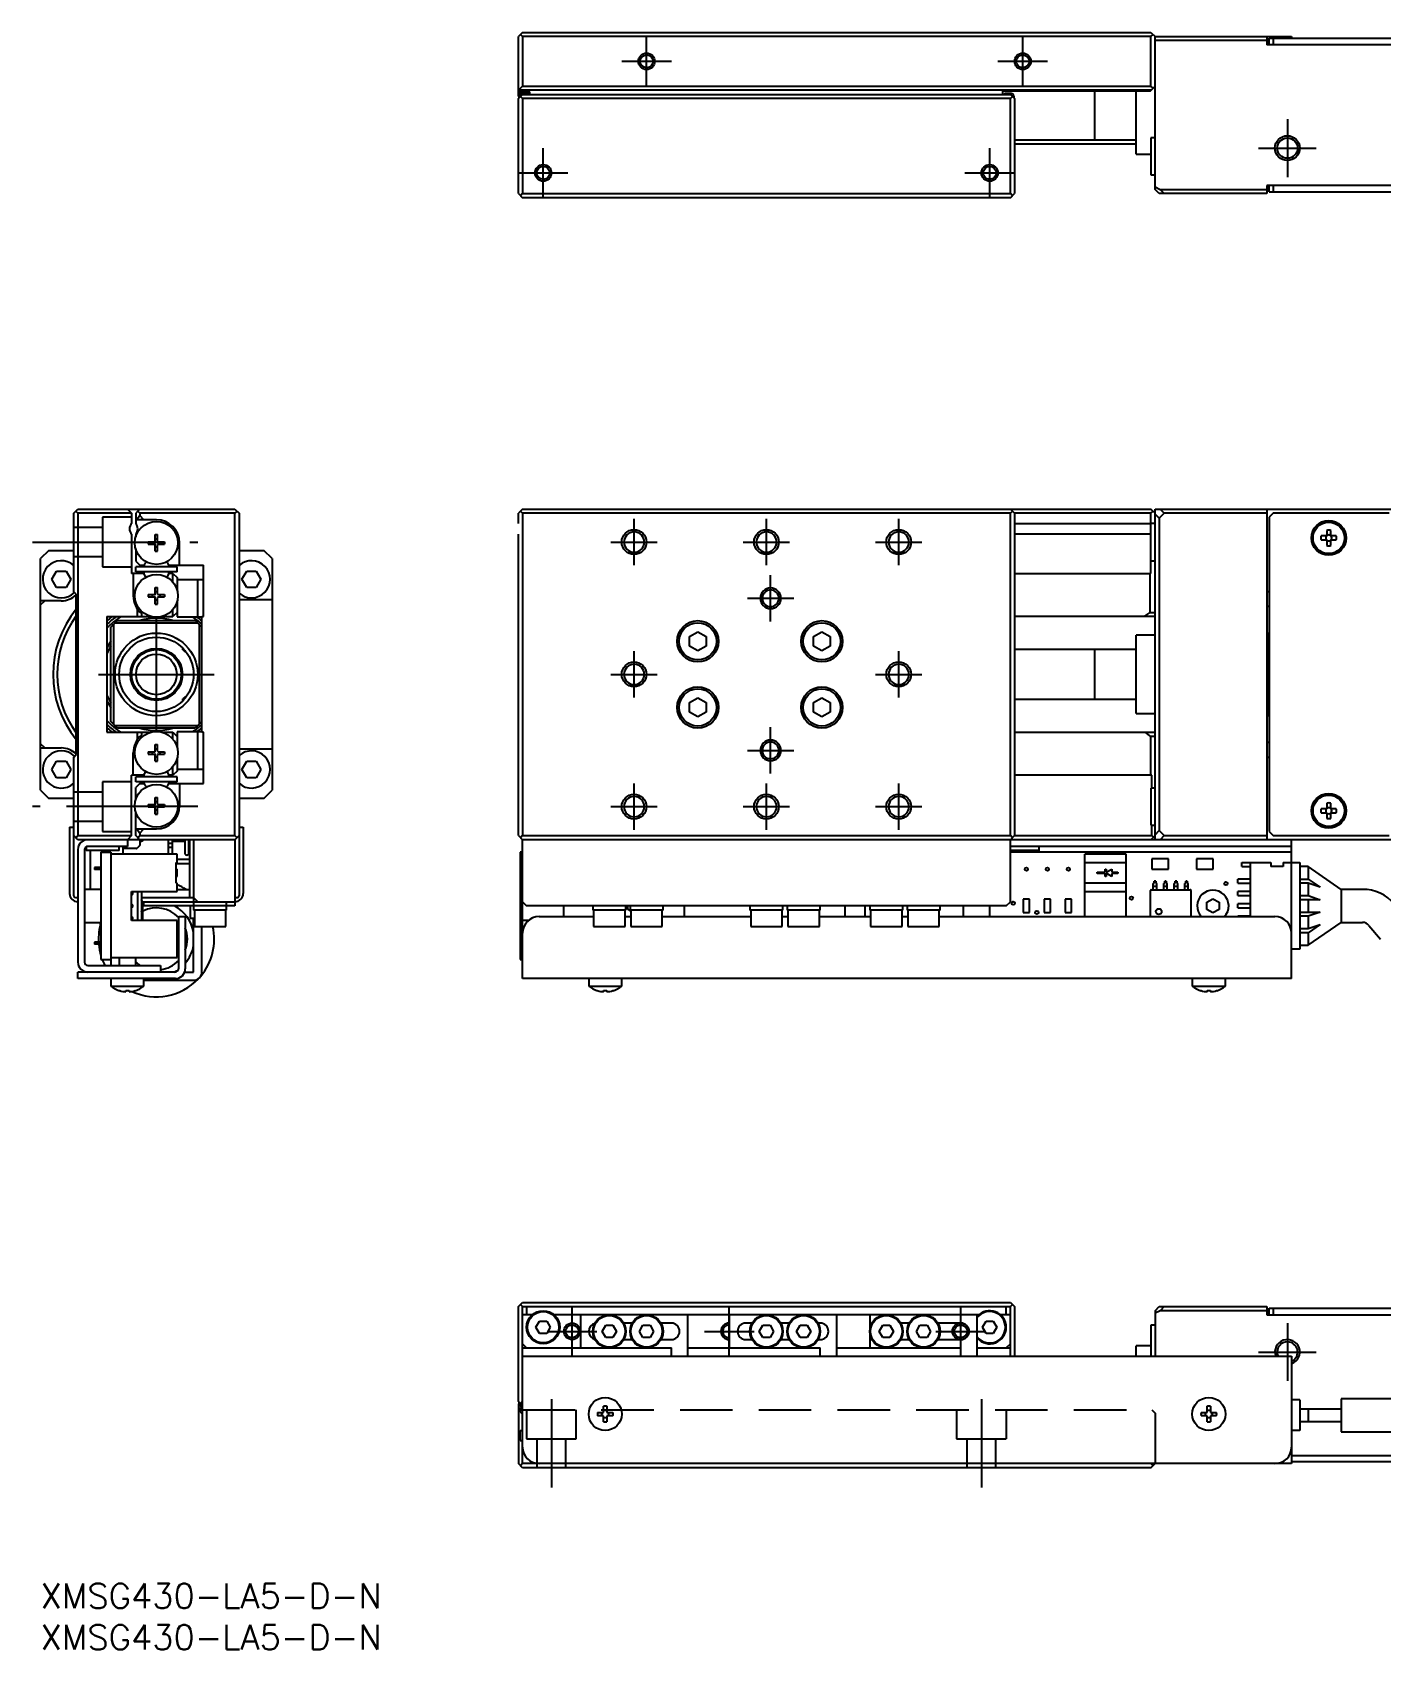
# Model space of a CAD drawing. Extents: x -1 to 617, y -8 to 192.
# Drawn here: x -1 to 162.1, y -8 to 187.6 of the extents above; entities that cross this region are included whole.
import ezdxf

# ---------------------------------------------------------------- set-up
doc = ezdxf.new("R2010")
doc.units = 0
doc.header["$LTSCALE"] = 0.5
doc.linetypes.add('CENTER', pattern=[50.8, 31.75, -6.35, 6.35, -6.35])
doc.linetypes.add('DASHED', pattern=[19.05, 12.7, -6.35])
for name, color, linetype in [('MSM_CENTER', 1, 'CENTER'), ('MSM_CONTINUOUS', 7, 'CONTINUOUS'), ('MSM_DASHED', 4, 'DASHED'), ('MSM_NARROW', 5, 'CONTINUOUS'), ('MSM_PART_NUMBER', 7, 'CONTINUOUS')]:
    doc.layers.add(name, color=color, linetype=linetype)
doc.styles.get("Standard").update_dxf_attribs({"font": 'txt.shx', "height": 1, "bigfont": 'bigfont.shx'})

# ---------------------------------------------------------------- blocks, each defined once
blk = doc.blocks.new('*U2')
at = {"layer": 'MSM_PART_NUMBER'}
blk.add_text('XMSG430-LA5-D-N', height=3, dxfattribs=at).set_placement((0, -3))
blk = doc.blocks.new('*U3')
at = {"layer": 'MSM_PART_NUMBER'}
blk.add_text('XMSG430-LA5-D-N', height=3, dxfattribs=at).set_placement((0, -8))

msp = doc.modelspace()

# ---------------------------------------------------------------- linework, layer by layer
at = {"layer": 'MSM_CENTER'}
for p, q in [((73.28, 181.11), (73.28, 187.11)), ((118.78, 181.11), (118.78, 187.11)), ((70.28, 184.11), (76.28, 184.11)), ((115.78, 184.11), (121.78, 184.11)), ((150.78, 177.11), (150.78, 170.11)), ((60.78, 167.61), (60.78, 173.61)), ((114.78, 167.61), (114.78, 173.61)), ((147.28, 173.61), (154.28, 173.61)), ((57.78, 170.61), (63.78, 170.61)), ((111.78, 170.61), (117.78, 170.61)), ((71.78, 123.16), (71.78, 128.76)), ((87.78, 123.16), (87.78, 128.76)), ((103.78, 123.16), (103.78, 128.76)), ((-1, 125.96), (19, 125.96)), ((68.98, 125.96), (74.58, 125.96)), ((84.98, 125.96), (90.58, 125.96)), ((100.98, 125.96), (106.58, 125.96)), ((88.28, 116.36), (88.28, 121.96)), ((85.48, 119.16), (91.08, 119.16)), ((14, 102.96), (14, 116.96)), ((71.78, 107.16), (71.78, 112.76)), ((103.78, 107.16), (103.78, 112.76)), ((7, 109.96), (21, 109.96)), ((68.98, 109.96), (74.58, 109.96)), ((100.98, 109.96), (106.58, 109.96)), ((88.28, 97.96), (88.28, 103.56)), ((85.48, 100.76), (91.08, 100.76)), ((71.78, 91.16), (71.78, 96.76)), ((87.78, 91.16), (87.78, 96.76)), ((103.78, 91.16), (103.78, 96.76)), ((19, 93.96), (-1, 93.96)), ((68.98, 93.96), (74.58, 93.96)), ((84.98, 93.96), (90.58, 93.96)), ((100.98, 93.96), (106.58, 93.96)), ((64.28, 27.5), (64.28, 33.5)), ((83.28, 27.5), (83.28, 33.5)), ((111.28, 27.5), (111.28, 33.5)), ((150.78, 31.5), (150.78, 24.5)), ((61.28, 30.5), (67.28, 30.5)), ((80.28, 30.5), (86.28, 30.5)), ((108.28, 30.5), (114.28, 30.5)), ((147.28, 28), (154.28, 28)), ((61.78, 22.31), (61.78, 11.63)), ((113.78, 22.31), (113.78, 11.63))]:
    msp.add_line(p, q, dxfattribs=at)
at = {"layer": 'MSM_CONTINUOUS'}
for p, q in [((58.28, 187.61), (57.78, 187.11)), ((57.78, 179.91), (57.78, 187.11)), ((58.03, 187.36), (58.28, 187.11)), ((58.28, 187.61), (134.28, 187.61)), ((58.28, 187.11), (58.28, 181.11)), ((134.28, 187.11), (58.28, 187.11)), ((134.28, 187.61), (134.78, 187.11)), ((134.28, 187.11), (134.53, 187.36)), ((134.28, 181.11), (134.28, 187.11)), ((134.78, 168.61), (134.78, 187.11)), ((134.78, 187.11), (151.28, 187.11)), ((148.28, 186.61), (134.78, 186.61)), ((148.28, 187.11), (148.28, 186.11)), ((163.78, 186.11), (148.28, 186.11)), ((148.58, 186.11), (148.58, 186.91)), ((148.58, 186.91), (163.58, 186.91)), ((149.08, 186.91), (149.08, 186.11)), ((151.28, 187.11), (151.28, 186.91)), ((58.28, 181.11), (57.78, 180.61)), ((134.28, 180.61), (57.78, 180.61)), ((57.78, 180.41), (59.18, 180.41)), ((57.78, 179.61), (58.28, 180.11)), ((58.88, 180.21), (58.18, 180.21)), ((58.28, 181.11), (134.28, 181.11)), ((58.28, 180.11), (117.28, 180.11)), ((59.18, 180.11), (59.18, 180.41)), ((116.38, 180.11), (116.38, 180.51)), ((134.18, 180.51), (116.38, 180.51)), ((117.38, 180.21), (116.68, 180.21)), ((117.28, 180.11), (117.78, 179.61)), ((127.48, 174.61), (127.48, 180.51)), ((132.48, 172.86), (132.48, 180.51)), ((134.18, 180.51), (134.78, 181.11)), ((134.53, 180.86), (134.28, 181.11)), ((57.88, 179.81), (57.78, 179.91)), ((57.78, 168.11), (57.78, 179.61)), ((57.88, 179.71), (57.88, 179.91)), ((58.03, 179.86), (58.28, 179.61)), ((58.28, 179.61), (58.28, 168.11)), ((117.28, 179.61), (58.28, 179.61)), ((117.28, 179.61), (117.53, 179.86)), ((117.28, 168.11), (117.28, 179.61)), ((117.68, 179.91), (117.68, 179.71)), ((117.78, 179.61), (117.78, 168.11)), ((117.78, 174.61), (132.48, 174.61)), ((117.78, 174.11), (132.48, 174.11)), ((134.28, 174.86), (134.28, 170.36)), ((134.78, 174.86), (134.28, 174.86)), ((132.48, 172.86), (134.28, 172.86)), ((134.28, 170.36), (134.78, 170.36)), ((134.78, 168.92), (135.39, 168.61)), ((135.28, 168.11), (134.78, 168.61)), ((135.39, 168.61), (148.28, 168.61)), ((135.39, 168.61), (135.89, 168.11)), ((163.78, 169.11), (148.28, 169.11)), ((148.28, 169.11), (148.28, 168.11)), ((148.58, 168.31), (148.58, 169.11)), ((148.58, 168.31), (163.98, 168.31)), ((149.08, 169.11), (149.08, 168.31)), ((57.78, 168.11), (58.28, 167.61)), ((58.28, 168.11), (58.03, 167.86)), ((58.28, 168.11), (117.28, 168.11)), ((117.28, 167.61), (58.28, 167.61)), ((117.53, 167.86), (117.28, 168.11)), ((117.28, 167.61), (117.78, 168.11)), ((148.28, 168.11), (135.28, 168.11)), ((4, 129.46), (4.5, 129.96)), ((4, 119.96), (4, 129.46)), ((4.5, 129.46), (4.25, 129.71)), ((4.5, 129.96), (23.5, 129.96)), ((4.5, 129.46), (4.5, 90.46)), ((11, 129.46), (4.5, 129.46)), ((10.5, 129.96), (11, 129.46)), ((11, 129.46), (11, 128.22)), ((12, 129.96), (11.5, 129.46)), ((11.5, 129.46), (11.5, 128.22)), ((12, 129.16), (11.65, 128.66)), ((12, 129.46), (11.75, 129.71)), ((12, 129.46), (12, 129.16)), ((23.5, 129.46), (12, 129.46)), ((12.5, 128.66), (12, 129.16)), ((23.5, 129.96), (24, 129.46)), ((23.75, 129.71), (23.5, 129.46)), ((23.5, 90.46), (23.5, 129.46)), ((24, 129.46), (24, 83.16)), ((58.28, 129.96), (57.78, 129.46)), ((57.78, 128.22), (57.78, 129.46)), ((58.03, 129.71), (58.28, 129.46)), ((58.28, 129.96), (134.28, 129.96)), ((117.28, 129.46), (58.28, 129.46)), ((58.28, 129.46), (58.28, 90.46)), ((117.78, 129.46), (117.28, 129.96)), ((117.28, 129.46), (117.53, 129.71)), ((117.28, 90.46), (117.28, 129.46)), ((134.28, 129.46), (117.78, 129.46)), ((117.78, 129.46), (117.78, 90.46)), ((134.78, 129.46), (134.28, 129.96)), ((134.28, 129.46), (134.53, 129.71)), ((134.28, 128.22), (134.28, 129.46)), ((134.78, 89.96), (134.78, 129.96)), ((134.78, 129.96), (169.78, 129.96)), ((135.28, 128.85), (134.78, 129.35)), ((135.89, 129.46), (135.28, 128.85)), ((135.39, 129.96), (135.89, 129.46)), ((148.28, 129.46), (135.89, 129.46)), ((148.28, 129.96), (148.28, 89.96)), ((149.08, 129.46), (148.58, 128.96)), ((163.08, 129.46), (149.08, 129.46)), ((14, 128.66), (11.5, 128.66)), ((117.78, 128.22), (134.28, 128.22)), ((134.78, 128.21), (134.28, 128.21)), ((134.28, 122.16), (134.28, 128.21)), ((135.28, 128.85), (135.28, 91.07)), ((148.58, 128.96), (148.58, 90.96)), ((155.54, 127.38), (155.54, 126.7)), ((156.02, 126.7), (156.02, 127.38)), ((11, 126.9), (11, 122.16)), ((11.5, 126.9), (11.5, 126.58)), ((13, 126.01), (13.8, 126.01)), ((13, 126.01), (13, 125.72)), ((13, 125.72), (13.8, 125.72)), ((13.53, 125.72), (13.53, 126.01)), ((13.86, 126.86), (14.15, 126.86)), ((13.86, 126.07), (13.86, 126.86)), ((14.15, 126.33), (13.86, 126.33)), ((13.86, 124.86), (13.86, 125.66)), ((13.86, 125.39), (14.15, 125.39)), ((14.15, 126.07), (14.15, 126.86)), ((14.15, 124.86), (14.15, 125.66)), ((14.21, 126.01), (15, 126.01)), ((14.21, 125.72), (15, 125.72)), ((14.47, 125.72), (14.47, 126.01)), ((15, 126.01), (15, 125.72)), ((16.8, 123.16), (16.8, 125.86)), ((57.78, 90.46), (57.78, 126.9)), ((134.28, 126.9), (117.78, 126.9)), ((155.54, 126.7), (154.86, 126.7)), ((154.86, 126.22), (155.54, 126.22)), ((155.54, 126.22), (155.54, 125.54)), ((156.7, 126.7), (156.02, 126.7)), ((156.02, 126.22), (156.7, 126.22)), ((156.02, 125.54), (156.02, 126.22)), ((1, 124.96), (0, 123.96)), ((0, 95.96), (0, 123.96)), ((1, 124.96), (4, 124.96)), ((11.5, 125.15), (11.5, 123.66)), ((11.5, 123.66), (12, 123.16)), ((12.54, 123.25), (12.48, 123.16)), ((13.86, 124.86), (14.15, 124.86)), ((15.52, 123.16), (15.33, 123.49)), ((24, 124.96), (27, 124.96)), ((28, 123.96), (27, 124.96)), ((28, 123.96), (28, 95.96)), ((134.28, 123.71), (134.78, 123.71)), ((1.35, 121.46), (1.92, 122.46)), ((1.92, 120.46), (1.35, 121.46)), ((1.92, 122.46), (3.08, 122.46)), ((3.08, 122.46), (3.65, 121.46)), ((3.65, 121.46), (3.08, 120.46)), ((12.46, 122.16), (11, 122.16)), ((11.2, 122.16), (11.2, 119.46)), ((11.5, 122.36), (11.5, 122.96)), ((16.5, 122.96), (11.5, 122.96)), ((16.5, 122.36), (11.5, 122.36)), ((12, 123.16), (12.48, 123.16)), ((12.46, 122.16), (12.54, 122.02)), ((15.33, 121.79), (15.54, 122.16)), ((15.52, 123.16), (19.7, 123.16)), ((16, 122.16), (15.54, 122.16)), ((16, 121.12), (16, 122.16)), ((16, 122.16), (16.5, 121.66)), ((16.5, 122.36), (16.5, 122.96)), ((16.5, 121.66), (16.5, 120.18)), ((19.7, 121.41), (16.5, 121.41)), ((19, 116.91), (19, 121.41)), ((19.7, 116.96), (19.7, 123.16)), ((24.35, 121.46), (24.92, 122.46)), ((24.92, 120.46), (24.35, 121.46)), ((24.92, 122.46), (26.08, 122.46)), ((26.08, 122.46), (26.65, 121.46)), ((26.65, 121.46), (26.08, 120.46)), ((117.78, 122.16), (134.28, 122.16)), ((134.18, 117.46), (134.18, 122.16)), ((3.08, 120.46), (1.92, 120.46)), ((4.3, 119.66), (4, 119.96)), ((4.3, 100.26), (4.3, 119.66)), ((13, 119.61), (13.8, 119.61)), ((13, 119.61), (13, 119.32)), ((13.53, 119.32), (13.53, 119.61)), ((13.86, 120.46), (14.15, 120.46)), ((13.86, 119.67), (13.86, 120.46)), ((14.15, 119.93), (13.86, 119.93)), ((14.15, 119.67), (14.15, 120.46)), ((14.21, 119.61), (15, 119.61)), ((14.47, 119.32), (14.47, 119.61)), ((15, 119.61), (15, 119.32)), ((26.08, 120.46), (24.92, 120.46)), ((148.58, 119.96), (148.28, 119.96)), ((0, 118.36), (0.5, 118.86)), ((2.5, 118.86), (0, 118.86)), ((11.7, 116.96), (11.7, 117.86)), ((13, 119.32), (13.8, 119.32)), ((13.86, 118.46), (13.86, 119.26)), ((13.86, 118.99), (14.15, 118.99)), ((13.86, 118.46), (14.15, 118.46)), ((14.15, 118.46), (14.15, 119.26)), ((14.21, 119.32), (15, 119.32)), ((16, 116.96), (16, 117.8)), ((16.5, 117.46), (16, 116.96)), ((16.5, 118.75), (16.5, 116.91)), ((28, 118.96), (24, 118.96)), ((133.47, 116.96), (134.18, 117.46)), ((134.18, 117.46), (134.78, 117.46)), ((148.28, 118.21), (148.58, 118.21)), ((8, 116.96), (8, 102.96)), ((8, 116.96), (13.29, 116.96)), ((8.5, 115.66), (9.3, 116.46)), ((8.5, 104.26), (8.5, 115.66)), ((8.8, 115.96), (8.8, 103.96)), ((19, 116.16), (9, 116.16)), ((9.3, 116.46), (18.7, 116.46)), ((12.2, 117.32), (12.2, 116.96)), ((14.71, 116.96), (16, 116.96)), ((16.5, 116.91), (19.5, 116.91)), ((18.7, 116.46), (19.5, 115.66)), ((19.2, 103.96), (19.2, 115.96)), ((19.5, 102.96), (19.5, 116.96)), ((19.5, 116.96), (19.7, 116.96)), ((134.78, 116.96), (117.78, 116.96)), ((78.48, 114.54), (79.48, 115.12)), ((78.48, 113.38), (78.48, 114.54)), ((79.48, 115.12), (80.48, 114.54)), ((80.48, 114.54), (80.48, 113.38)), ((93.48, 114.54), (94.48, 115.12)), ((93.48, 113.38), (93.48, 114.54)), ((94.48, 115.12), (95.48, 114.54)), ((95.48, 114.54), (95.48, 113.38)), ((132.48, 105.21), (132.48, 114.71)), ((134.78, 114.71), (132.48, 114.71)), ((148.48, 114.96), (148.28, 114.76)), ((148.58, 114.96), (148.48, 114.96)), ((148.48, 114.96), (148.48, 104.96)), ((17.2, 112.94), (17.2, 113.13)), ((17.2, 112.94), (17.43, 112.71)), ((17.43, 112.88), (17.43, 112.71)), ((17.43, 112.71), (17.56, 112.71)), ((79.48, 112.81), (78.48, 113.38)), ((80.48, 113.38), (79.48, 112.81)), ((94.48, 112.81), (93.48, 113.38)), ((95.48, 113.38), (94.48, 112.81)), ((132.48, 112.96), (117.78, 112.96)), ((127.48, 106.96), (127.48, 112.96)), ((17.43, 107.21), (17.2, 106.99)), ((17.2, 106.8), (17.2, 106.99)), ((17.43, 107.21), (17.43, 107.04)), ((17.56, 107.21), (17.43, 107.21)), ((78.48, 106.54), (79.48, 107.12)), ((78.48, 105.38), (78.48, 106.54)), ((79.48, 107.12), (80.48, 106.54)), ((80.48, 106.54), (80.48, 105.38)), ((93.48, 106.54), (94.48, 107.12)), ((93.48, 105.38), (93.48, 106.54)), ((94.48, 107.12), (95.48, 106.54)), ((95.48, 106.54), (95.48, 105.38)), ((117.78, 106.96), (132.48, 106.96)), ((9.3, 103.46), (8.5, 104.26)), ((9, 103.76), (19, 103.76)), ((19.5, 104.26), (18.7, 103.46)), ((79.48, 104.81), (78.48, 105.38)), ((80.48, 105.38), (79.48, 104.81)), ((94.48, 104.81), (93.48, 105.38)), ((95.48, 105.38), (94.48, 104.81)), ((132.48, 105.21), (134.78, 105.21)), ((148.28, 105.16), (148.48, 104.96)), ((148.48, 104.96), (148.58, 104.96)), ((8, 102.96), (13.29, 102.96)), ((18.7, 103.46), (9.3, 103.46)), ((11.7, 102.06), (11.7, 102.96)), ((12.2, 102.96), (12.2, 102.61)), ((14.71, 102.96), (16, 102.96)), ((16, 102.12), (16, 102.96)), ((16, 102.96), (16.5, 102.46)), ((19.5, 103.01), (16.5, 103.01)), ((16.5, 103.01), (16.5, 101.18)), ((19, 98.51), (19, 103.01)), ((19.7, 102.96), (19.5, 102.96)), ((19.7, 96.76), (19.7, 102.96)), ((117.78, 102.96), (134.78, 102.96)), ((134.28, 102.46), (133.57, 102.96)), ((134.28, 97.76), (134.28, 102.46)), ((134.78, 102.46), (134.28, 102.46)), ((0.5, 101.06), (0, 101.56)), ((0, 101.06), (2.5, 101.06)), ((4, 99.96), (4.3, 100.26)), ((4, 83.16), (4, 99.96)), ((11.2, 97.76), (11.2, 100.46)), ((13, 100.61), (13.8, 100.61)), ((13, 100.61), (13, 100.32)), ((13, 100.32), (13.8, 100.32)), ((13.53, 100.32), (13.53, 100.61)), ((13.86, 101.46), (14.15, 101.46)), ((13.86, 100.67), (13.86, 101.46)), ((14.15, 100.93), (13.86, 100.93)), ((13.86, 99.46), (13.86, 100.26)), ((13.86, 99.99), (14.15, 99.99)), ((14.15, 100.67), (14.15, 101.46)), ((14.15, 99.46), (14.15, 100.26)), ((14.21, 100.61), (15, 100.61)), ((14.21, 100.32), (15, 100.32)), ((14.47, 100.32), (14.47, 100.61)), ((15, 100.61), (15, 100.32)), ((24, 100.96), (28, 100.96)), ((148.58, 101.71), (148.28, 101.71)), ((148.28, 99.96), (148.58, 99.96)), ((1.35, 98.46), (1.92, 99.46)), ((1.92, 97.46), (1.35, 98.46)), ((1.92, 99.46), (3.08, 99.46)), ((3.08, 99.46), (3.65, 98.46)), ((3.65, 98.46), (3.08, 97.46)), ((12.54, 97.9), (12.46, 97.76)), ((13.86, 99.46), (14.15, 99.46)), ((15.54, 97.76), (15.33, 98.14)), ((16, 97.76), (16, 98.8)), ((16.5, 98.26), (16, 97.76)), ((16.5, 99.75), (16.5, 98.26)), ((16.5, 98.51), (19.7, 98.51)), ((24.35, 98.46), (24.92, 99.46)), ((24.92, 97.46), (24.35, 98.46)), ((24.92, 99.46), (26.08, 99.46)), ((26.08, 99.46), (26.65, 98.46)), ((26.65, 98.46), (26.08, 97.46)), ((0, 95.96), (1, 94.96)), ((3.08, 97.46), (1.92, 97.46)), ((11, 90.46), (11, 97.76)), ((12.46, 97.76), (11, 97.76)), ((11.5, 96.96), (11.5, 97.56)), ((16.5, 97.56), (11.5, 97.56)), ((16.5, 96.96), (11.5, 96.96)), ((12, 96.76), (11.5, 96.26)), ((11.5, 94.78), (11.5, 96.26)), ((12, 96.76), (12.48, 96.76)), ((12.48, 96.76), (12.54, 96.67)), ((15.33, 96.44), (15.52, 96.76)), ((15.52, 96.76), (19.7, 96.76)), ((16, 97.76), (15.54, 97.76)), ((16.5, 96.96), (16.5, 97.56)), ((16.8, 96.76), (16.8, 94.06)), ((26.08, 97.46), (24.92, 97.46)), ((27, 94.96), (28, 95.96)), ((134.38, 97.76), (117.78, 97.76)), ((134.28, 96.21), (134.28, 91.71)), ((134.78, 96.21), (134.28, 96.21)), ((134.38, 96.21), (134.38, 97.76)), ((4, 94.96), (1, 94.96)), ((13, 94.21), (13.8, 94.21)), ((13, 94.21), (13, 93.92)), ((13, 93.92), (13.8, 93.92)), ((13.53, 93.92), (13.53, 94.21)), ((13.86, 95.06), (14.15, 95.06)), ((13.86, 94.27), (13.86, 95.06)), ((14.15, 94.53), (13.86, 94.53)), ((14.15, 94.27), (14.15, 95.06)), ((14.21, 94.21), (15, 94.21)), ((14.21, 93.92), (15, 93.92)), ((14.47, 93.92), (14.47, 94.21)), ((15, 94.21), (15, 93.92)), ((27, 94.96), (24, 94.96)), ((155.54, 94.38), (155.54, 93.7)), ((156.02, 93.7), (156.02, 94.38)), ((11.5, 90.46), (11.5, 93.35)), ((13.86, 93.06), (13.86, 93.86)), ((13.86, 93.59), (14.15, 93.59)), ((13.86, 93.06), (14.15, 93.06)), ((14.15, 93.06), (14.15, 93.86)), ((155.54, 93.7), (154.86, 93.7)), ((154.86, 93.22), (155.54, 93.22)), ((155.54, 93.22), (155.54, 92.54)), ((156.7, 93.7), (156.02, 93.7)), ((156.02, 92.54), (156.02, 93.22)), ((156.02, 93.22), (156.7, 93.22)), ((3.5, 91.46), (4, 91.46)), ((3.5, 91.46), (3.5, 83.46)), ((4.5, 89.96), (4, 90.46)), ((4.25, 90.21), (4.5, 90.46)), ((4.5, 90.46), (11, 90.46)), ((11, 90.46), (10.5, 89.96)), ((11.5, 91.26), (14, 91.26)), ((12, 89.96), (11.5, 90.46)), ((11.65, 91.26), (12, 90.76)), ((11.75, 90.21), (12, 90.46)), ((12, 90.76), (12.5, 91.26)), ((12, 90.76), (12, 90.46)), ((12, 90.46), (23.5, 90.46)), ((23.5, 90.46), (23.75, 90.21)), ((24, 90.46), (23.5, 89.96)), ((24, 91.46), (24.5, 91.46)), ((24.5, 91.46), (24.5, 83.46)), ((57.78, 90.46), (58.28, 89.96)), ((58.28, 90.46), (58.03, 90.21)), ((58.28, 90.46), (117.28, 90.46)), ((117.53, 90.21), (117.28, 90.46)), ((117.28, 89.96), (117.78, 90.46)), ((117.78, 90.46), (134.38, 90.46)), ((134.28, 91.71), (134.78, 91.71)), ((134.28, 89.96), (134.78, 90.46)), ((134.38, 90.46), (134.38, 91.71)), ((134.58, 90.26), (134.38, 90.46)), ((134.78, 90.57), (135.28, 91.07)), ((135.28, 91.07), (135.89, 90.46)), ((135.89, 90.46), (135.39, 89.96)), ((135.89, 90.46), (148.28, 90.46)), ((148.58, 90.96), (149.08, 90.46)), ((149.08, 90.46), (163.08, 90.46)), ((23.5, 89.96), (4.5, 89.96)), ((4.5, 88.76), (4.5, 75.16)), ((5.3, 88.76), (5.3, 75.16)), ((5.5, 89.11), (5.5, 88.66)), ((9.5, 88.66), (5.5, 88.66)), ((10.5, 89.16), (5.7, 89.16)), ((6, 88.66), (6, 83.96)), ((7.3, 88.46), (7.3, 75.46)), ((7.3, 88.46), (8.5, 88.46)), ((8.5, 88.46), (8.5, 74.76)), ((16.5, 88.21), (8.5, 88.21)), ((9.5, 88.66), (9.5, 89.16)), ((10, 88.21), (10, 89.16)), ((11.58, 88.88), (10, 88.88)), ((10.5, 89.96), (10.5, 89.16)), ((11.97, 89.23), (11.65, 88.91)), ((12, 89.96), (12, 89.3)), ((12, 89.77), (12.11, 89.77)), ((15.43, 89.96), (15.43, 88.21)), ((15.43, 89.56), (15.93, 89.56)), ((15.43, 89.06), (15.93, 89.06)), ((15.93, 88.21), (15.93, 89.96)), ((17.43, 89.76), (15.93, 89.76)), ((16.5, 87.21), (16.5, 88.21)), ((17.43, 89.96), (17.43, 88.36)), ((17.93, 88.36), (17.93, 89.96)), ((18, 89.76), (17.93, 89.76)), ((18, 89.96), (18, 82.96)), ((18.5, 89.96), (18.5, 81.46)), ((23.5, 89.96), (23.5, 81.96)), ((58.28, 88.46), (57.98, 88.46)), ((57.98, 88.46), (57.98, 75.46)), ((163.78, 89.96), (58.28, 89.96)), ((58.28, 73.16), (58.28, 89.96)), ((117.28, 82.46), (117.28, 89.96)), ((151.28, 89.16), (117.28, 89.16)), ((120.78, 88.66), (117.28, 88.66)), ((151.28, 88.46), (117.28, 88.46)), ((120.78, 88.46), (120.78, 89.16)), ((131.28, 88.21), (126.28, 88.21)), ((126.28, 80.66), (126.28, 88.21)), ((131.28, 80.66), (131.28, 88.21)), ((151.28, 73.16), (151.28, 89.96)), ((6.5, 86.59), (6.5, 86.34)), ((7.3, 86.59), (6.5, 86.59)), ((7.3, 86.34), (6.5, 86.34)), ((16.4, 84.71), (16.4, 87.21)), ((16.5, 87.21), (16.4, 87.21)), ((18, 87.06), (16.4, 87.06)), ((16.4, 86.41), (16.5, 86.41)), ((18, 87.56), (16.5, 87.56)), ((16.5, 85.51), (16.5, 86.41)), ((126.28, 87.21), (131.28, 87.21)), ((128.73, 86.04), (128.73, 86.41)), ((128.73, 86.41), (128.88, 86.41)), ((128.88, 86.41), (128.88, 86.02)), ((128.88, 86.02), (129.56, 86.41)), ((129.56, 86.41), (129.56, 86.04)), ((136.4, 87.67), (134.4, 87.67)), ((134.4, 87.67), (134.4, 86.42)), ((134.4, 86.42), (136.4, 86.42)), ((136.4, 86.42), (136.4, 87.67)), ((139.8, 87.67), (139.8, 86.42)), ((141.8, 87.67), (139.8, 87.67)), ((139.8, 86.42), (141.8, 86.42)), ((141.8, 86.42), (141.8, 87.67)), ((145.28, 86.71), (145.28, 87.21)), ((145.28, 87.21), (148.78, 87.21)), ((145.28, 86.71), (146.28, 86.71)), ((146.28, 87.21), (146.28, 80.66)), ((148.78, 87.21), (148.78, 86.71)), ((150.28, 86.71), (148.78, 86.71)), ((150.28, 87.21), (150.28, 86.71)), ((150.28, 87.21), (152.28, 87.21)), ((152.28, 87.21), (152.28, 76.71)), ((153.28, 86.71), (152.28, 86.71)), ((157.28, 83.96), (153.28, 86.71)), ((153.28, 86.71), (153.28, 85.21)), ((16.4, 86.04), (16.5, 86.04)), ((16.4, 85.89), (16.5, 85.89)), ((16.4, 85.51), (16.5, 85.51)), ((16.5, 84.71), (16.4, 84.71)), ((16.5, 83.71), (16.5, 84.71)), ((131.28, 84.71), (126.28, 84.71)), ((127.78, 85.89), (127.78, 86.04)), ((127.78, 86.04), (128.73, 86.04)), ((128.73, 85.89), (127.78, 85.89)), ((128.73, 85.51), (128.73, 85.89)), ((128.88, 85.51), (128.73, 85.51)), ((129.56, 85.51), (128.88, 85.9)), ((128.88, 85.9), (128.88, 85.51)), ((129.56, 86.04), (130.26, 86.04)), ((130.26, 85.89), (129.56, 85.89)), ((129.56, 85.89), (129.56, 85.51)), ((130.26, 86.04), (130.26, 85.89)), ((134.55, 84.65), (134.67, 84.71)), ((134.55, 83.91), (134.55, 84.65)), ((134.55, 84.35), (134.98, 84.35)), ((134.87, 84.96), (134.67, 84.96)), ((134.67, 84.71), (134.67, 84.96)), ((134.87, 84.96), (134.87, 84.71)), ((134.87, 84.71), (134.98, 84.65)), ((134.98, 83.91), (134.98, 84.65)), ((135.82, 84.65), (135.94, 84.71)), ((135.82, 83.91), (135.82, 84.65)), ((135.82, 84.35), (136.25, 84.35)), ((136.14, 84.96), (135.94, 84.96)), ((135.94, 84.71), (135.94, 84.96)), ((136.14, 84.96), (136.14, 84.71)), ((136.14, 84.71), (136.25, 84.65)), ((136.25, 83.91), (136.25, 84.65)), ((137.09, 84.65), (137.21, 84.71)), ((137.09, 83.91), (137.09, 84.65)), ((137.09, 84.35), (137.52, 84.35)), ((137.21, 84.71), (137.21, 84.96)), ((137.41, 84.96), (137.21, 84.96)), ((137.41, 84.96), (137.41, 84.71)), ((137.41, 84.71), (137.52, 84.65)), ((137.52, 83.91), (137.52, 84.65)), ((138.36, 84.65), (138.48, 84.71)), ((138.36, 83.91), (138.36, 84.65)), ((138.36, 84.35), (138.79, 84.35)), ((138.68, 84.96), (138.48, 84.96)), ((138.48, 84.71), (138.48, 84.96)), ((138.68, 84.96), (138.68, 84.71)), ((138.68, 84.71), (138.79, 84.65)), ((138.79, 83.91), (138.79, 84.65)), ((146.28, 85.21), (144.78, 85.21)), ((144.78, 84.71), (144.78, 85.21)), ((144.78, 84.71), (146.28, 84.71)), ((152.28, 85.21), (153.28, 85.21)), ((153.28, 84.71), (152.28, 84.71)), ((153.28, 85.21), (154.73, 84.21)), ((154.73, 84.21), (153.28, 84.71)), ((153.28, 84.71), (153.28, 83.21)), ((4.2, 82.96), (4.5, 82.96)), ((7.3, 83.96), (5.3, 83.96)), ((11, 83.71), (16.5, 83.71)), ((11, 80.21), (11, 83.71)), ((11.7, 83.71), (11.7, 80.21)), ((12.2, 83.71), (12.2, 80.21)), ((12.2, 82.96), (18.5, 82.96)), ((12.29, 82.46), (23.5, 82.46)), ((12.5, 81.96), (12.5, 82.46)), ((16.5, 83.96), (18, 83.96)), ((19, 82.46), (18.5, 82.96)), ((22.5, 81.46), (22.5, 82.46)), ((23.5, 82.96), (23.8, 82.96)), ((58.28, 82.46), (58.78, 81.96)), ((116.78, 81.96), (117.28, 82.46)), ((118.81, 82.76), (118.81, 81.16)), ((119.61, 82.76), (118.81, 82.76)), ((119.61, 81.16), (119.61, 82.76)), ((122.15, 82.76), (121.35, 82.76)), ((121.35, 82.76), (121.35, 81.16)), ((122.15, 81.16), (122.15, 82.76)), ((123.89, 82.76), (123.89, 81.16)), ((124.69, 82.76), (123.89, 82.76)), ((124.69, 81.16), (124.69, 82.76)), ((126.28, 83.71), (131.28, 83.71)), ((134.22, 80.66), (134.22, 83.81)), ((134.32, 83.91), (139.02, 83.91)), ((139.12, 83.81), (139.12, 80.66)), ((141.03, 82.39), (141.78, 82.83)), ((141.03, 81.53), (141.03, 82.39)), ((141.78, 82.83), (142.53, 82.39)), ((142.53, 82.39), (142.53, 81.53)), ((146.28, 83.71), (144.78, 83.71)), ((144.78, 83.21), (144.78, 83.71)), ((144.78, 83.21), (146.28, 83.21)), ((146.28, 82.21), (144.78, 82.21)), ((144.78, 81.71), (144.78, 82.21)), ((152.28, 83.21), (153.28, 83.21)), ((154.73, 82.71), (152.28, 82.71)), ((153.28, 83.21), (154.73, 82.71)), ((153.28, 82.71), (153.28, 81.21)), ((157.28, 83.96), (157.28, 79.96)), ((159.88, 83.96), (157.28, 83.96)), ((16.5, 80.21), (11, 80.21)), ((12.35, 80.21), (12.35, 81.96)), ((23.5, 81.96), (12.5, 81.96)), ((16.5, 75.71), (16.5, 80.21)), ((16.7, 80.66), (17.5, 80.66)), ((16.7, 74.46), (16.7, 80.66)), ((17.5, 80.66), (17.5, 74.36)), ((18.1, 81.96), (18.1, 80.46)), ((18.1, 80.46), (18.6, 80.46)), ((22.5, 81.46), (18.5, 81.46)), ((18.5, 73.96), (18.5, 80.46)), ((18.6, 81.46), (18.6, 79.46)), ((22.4, 79.46), (22.4, 81.46)), ((59.01, 80.21), (58.28, 80.21)), ((116.78, 81.96), (58.78, 81.96)), ((60.28, 80.66), (66.88, 80.66)), ((63.28, 80.66), (63.28, 81.96)), ((66.78, 81.96), (66.78, 81.46)), ((70.78, 81.46), (66.78, 81.46)), ((66.88, 81.46), (66.88, 79.46)), ((70.68, 79.46), (70.68, 81.46)), ((70.68, 80.66), (71.38, 80.66)), ((70.78, 81.46), (70.78, 81.96)), ((71.03, 81.53), (71.03, 81.96)), ((71.38, 81.33), (71.03, 81.53)), ((71.28, 81.96), (71.28, 81.46)), ((75.28, 81.46), (71.28, 81.46)), ((71.38, 81.46), (71.38, 79.46)), ((75.18, 79.46), (75.18, 81.46)), ((75.18, 80.66), (85.88, 80.66)), ((75.28, 81.46), (75.28, 81.96)), ((77.88, 80.66), (77.88, 81.96)), ((85.78, 81.96), (85.78, 81.46)), ((89.78, 81.46), (85.78, 81.46)), ((85.88, 81.46), (85.88, 79.46)), ((89.68, 79.46), (89.68, 81.46)), ((89.68, 80.66), (90.38, 80.66)), ((89.78, 81.46), (89.78, 81.96)), ((90.28, 81.96), (90.28, 81.46)), ((94.28, 81.46), (90.28, 81.46)), ((90.38, 81.46), (90.38, 79.46)), ((94.18, 79.46), (94.18, 81.46)), ((94.18, 80.66), (100.38, 80.66)), ((94.28, 81.46), (94.28, 81.96)), ((97.28, 80.66), (97.28, 81.96)), ((99.68, 81.96), (99.68, 80.66)), ((100.28, 81.96), (100.28, 81.46)), ((104.28, 81.46), (100.28, 81.46)), ((100.38, 81.46), (100.38, 79.46)), ((104.18, 79.46), (104.18, 81.46)), ((104.18, 80.66), (104.88, 80.66)), ((104.28, 81.46), (104.28, 81.96)), ((104.78, 81.96), (104.78, 81.46)), ((108.78, 81.46), (104.78, 81.46)), ((104.88, 81.46), (104.88, 79.46)), ((108.68, 79.46), (108.68, 81.46)), ((108.68, 80.66), (149.28, 80.66)), ((108.78, 81.46), (108.78, 81.96)), ((111.58, 81.96), (111.58, 80.66)), ((114.78, 80.66), (114.78, 81.96)), ((118.81, 81.16), (119.61, 81.16)), ((121.35, 81.16), (122.15, 81.16)), ((123.89, 81.16), (124.69, 81.16)), ((141.78, 81.1), (141.03, 81.53)), ((142.53, 81.53), (141.78, 81.1)), ((144.78, 81.71), (146.28, 81.71)), ((144.78, 80.66), (144.78, 80.71)), ((146.28, 80.71), (144.78, 80.71)), ((152.28, 81.21), (154.73, 81.21)), ((153.28, 80.71), (152.28, 80.71)), ((154.73, 81.21), (153.28, 80.71)), ((153.28, 80.71), (153.28, 79.21)), ((5.3, 79.96), (7.3, 79.96)), ((18.6, 79.46), (22.4, 79.46)), ((19.5, 73.96), (19.5, 79.46)), ((66.88, 79.46), (70.68, 79.46)), ((71.38, 79.46), (75.18, 79.46)), ((85.88, 79.46), (89.68, 79.46)), ((90.38, 79.46), (94.18, 79.46)), ((100.38, 79.46), (104.18, 79.46)), ((104.88, 79.46), (108.68, 79.46)), ((152.28, 79.21), (153.28, 79.21)), ((153.28, 78.71), (152.28, 78.71)), ((153.28, 77.21), (157.28, 79.96)), ((153.28, 79.21), (154.73, 79.71)), ((154.73, 79.71), (153.28, 78.71)), ((153.28, 78.71), (153.28, 77.21)), ((157.28, 79.96), (159.88, 79.96)), ((160.64, 79.6), (162.06, 77.92)), ((6.5, 77.59), (6.5, 77.34)), ((7.3, 77.59), (6.5, 77.59)), ((7.3, 77.34), (6.5, 77.34)), ((152.28, 76.71), (151.28, 76.71)), ((152.28, 77.21), (153.28, 77.21)), ((5.7, 74.76), (14.5, 74.76)), ((7.3, 75.46), (8.5, 75.46)), ((8.5, 75.71), (16.5, 75.71)), ((9.5, 75.71), (9.5, 74.76)), ((11.5, 74.76), (11.5, 75.71)), ((14.5, 74.76), (14.5, 73.96)), ((57.98, 75.46), (58.28, 75.46)), ((4.5, 73.16), (4.5, 73.96)), ((16.2, 73.96), (4.5, 73.96)), ((16.3, 73.16), (4.5, 73.16)), ((8.5, 73.16), (8.5, 72.26)), ((12.5, 72.26), (12.5, 73.16)), ((12.5, 72.96), (18.5, 72.96)), ((17.43, 73.96), (18.5, 73.96)), ((151.28, 73.16), (58.28, 73.16)), ((66.28, 73.16), (66.28, 72.26)), ((70.28, 72.26), (70.28, 73.16)), ((139.28, 73.16), (139.28, 72.26)), ((143.28, 72.26), (143.28, 73.16)), ((8.5, 72.26), (12.5, 72.26)), ((9.55, 71.71), (9.57, 71.71)), ((10.3, 71.71), (10.7, 71.71)), ((10.3, 71.57), (10.3, 71.71)), ((10.7, 71.71), (10.7, 71.57)), ((11.43, 71.71), (11.45, 71.71)), ((66.28, 72.26), (70.28, 72.26)), ((67.33, 71.71), (67.35, 71.71)), ((68.08, 71.71), (68.48, 71.71)), ((68.08, 71.57), (68.08, 71.71)), ((68.48, 71.71), (68.48, 71.57)), ((69.21, 71.71), (69.23, 71.71)), ((139.28, 72.26), (143.28, 72.26)), ((140.33, 71.71), (140.35, 71.71)), ((141.08, 71.71), (141.48, 71.71)), ((141.08, 71.57), (141.08, 71.71)), ((141.48, 71.71), (141.48, 71.57)), ((142.21, 71.71), (142.23, 71.71)), ((57.78, 33.5), (58.28, 34)), ((57.78, 22), (57.78, 33.5)), ((58.03, 33.75), (58.28, 33.5)), ((58.28, 34), (117.28, 34)), ((58.28, 14.5), (58.28, 33.5)), ((58.28, 33.5), (117.28, 33.5)), ((58.78, 33.5), (58.78, 32.5)), ((116.78, 32.5), (116.78, 33.5)), ((117.28, 34), (117.78, 33.5)), ((117.28, 33.5), (117.53, 33.75)), ((117.28, 27.5), (117.28, 33.5)), ((117.78, 33.5), (117.78, 27.5)), ((134.78, 33), (135.28, 33.5)), ((135.28, 33.5), (148.28, 33.5)), ((135.89, 33.5), (135.39, 33)), ((148.28, 33.5), (148.28, 32.5)), ((148.58, 32.5), (148.58, 33.3)), ((148.58, 33.3), (163.78, 33.3)), ((149.08, 33.3), (149.08, 32.5)), ((59.45, 32.5), (58.28, 32.5)), ((59.91, 31), (60.34, 31.75)), ((60.34, 31.75), (61.21, 31.75)), ((61.21, 31.75), (61.64, 31)), ((113.45, 32.5), (62.1, 32.5)), ((65.28, 32.5), (65.28, 28.5)), ((71.55, 31.5), (70.51, 31.5)), ((76.28, 31.5), (75.01, 31.5)), ((78.28, 27.5), (78.28, 32.5)), ((83.28, 32.5), (83.28, 28.5)), ((86.05, 31.5), (85.28, 31.5)), ((90.55, 31.5), (89.51, 31.5)), ((94.28, 31.5), (94.01, 31.5)), ((96.28, 27.5), (96.28, 32.5)), ((100.28, 32.5), (100.28, 28.5)), ((105.05, 31.5), (104.01, 31.5)), ((111.28, 31.5), (108.51, 31.5)), ((113.28, 27.5), (113.28, 32.5)), ((113.91, 31), (114.34, 31.75)), ((114.34, 31.75), (115.21, 31.75)), ((115.21, 31.75), (115.64, 31)), ((117.28, 32.5), (116.1, 32.5)), ((135.39, 33), (134.78, 32.69)), ((134.78, 33), (134.78, 27.5)), ((148.28, 33), (135.39, 33)), ((148.28, 32.5), (163.78, 32.5)), ((60.34, 30.25), (59.91, 31)), ((61.21, 30.25), (60.34, 30.25)), ((61.64, 31), (61.21, 30.25)), ((67.91, 30.5), (68.34, 31.25)), ((68.34, 29.75), (67.91, 30.5)), ((68.34, 31.25), (69.21, 31.25)), ((69.21, 29.75), (68.34, 29.75)), ((69.21, 31.25), (69.64, 30.5)), ((69.64, 30.5), (69.21, 29.75)), ((70.51, 29.5), (71.55, 29.5)), ((72.41, 30.5), (72.84, 31.25)), ((72.84, 29.75), (72.41, 30.5)), ((72.84, 31.25), (73.71, 31.25)), ((73.71, 29.75), (72.84, 29.75)), ((73.71, 31.25), (74.14, 30.5)), ((74.14, 30.5), (73.71, 29.75)), ((75.01, 29.5), (76.28, 29.5)), ((85.28, 29.5), (86.05, 29.5)), ((86.91, 30.5), (87.34, 31.25)), ((87.34, 29.75), (86.91, 30.5)), ((87.34, 31.25), (88.21, 31.25)), ((88.21, 29.75), (87.34, 29.75)), ((88.21, 31.25), (88.64, 30.5)), ((88.64, 30.5), (88.21, 29.75)), ((89.51, 29.5), (90.55, 29.5)), ((91.41, 30.5), (91.84, 31.25)), ((91.84, 29.75), (91.41, 30.5)), ((91.84, 31.25), (92.71, 31.25)), ((92.71, 29.75), (91.84, 29.75)), ((92.71, 31.25), (93.14, 30.5)), ((93.14, 30.5), (92.71, 29.75)), ((94.01, 29.5), (94.28, 29.5)), ((101.41, 30.5), (101.84, 31.25)), ((101.84, 29.75), (101.41, 30.5)), ((101.84, 31.25), (102.71, 31.25)), ((102.71, 29.75), (101.84, 29.75)), ((102.71, 31.25), (103.14, 30.5)), ((103.14, 30.5), (102.71, 29.75)), ((104.01, 29.5), (105.05, 29.5)), ((105.91, 30.5), (106.34, 31.25)), ((106.34, 29.75), (105.91, 30.5)), ((106.34, 31.25), (107.21, 31.25)), ((107.21, 29.75), (106.34, 29.75)), ((107.21, 31.25), (107.64, 30.5)), ((107.64, 30.5), (107.21, 29.75)), ((108.51, 29.5), (111.28, 29.5)), ((114.34, 30.25), (113.91, 31)), ((115.21, 30.25), (114.34, 30.25)), ((115.64, 31), (115.21, 30.25)), ((134.78, 31.25), (134.28, 31.25)), ((134.28, 31.25), (134.28, 27.5)), ((58.78, 28.5), (58.28, 29)), ((58.28, 28.5), (76.28, 28.5)), ((58.28, 27.5), (151.28, 27.5)), ((76.28, 27.5), (76.28, 28.5)), ((78.28, 28.5), (94.28, 28.5)), ((94.28, 27.5), (94.28, 28.5)), ((96.28, 28.5), (111.28, 28.5)), ((111.28, 27.5), (111.28, 28.5)), ((113.28, 28.5), (117.28, 28.5)), ((117.28, 29), (116.78, 28.5)), ((132.48, 27.5), (132.48, 28.75)), ((134.28, 28.75), (132.48, 28.75)), ((151.28, 27.5), (151.28, 14.5)), ((58.28, 21.5), (57.78, 22)), ((57.78, 21.7), (57.88, 21.8)), ((57.78, 21.7), (57.78, 14.5)), ((57.88, 21.7), (57.88, 21.9)), ((58.28, 22), (58.03, 21.75)), ((152.28, 22.2), (151.28, 22.2)), ((152.28, 22.2), (152.28, 18.5)), ((166.09, 22.35), (157.28, 22.35)), ((157.28, 22.35), (157.28, 18.35)), ((57.78, 21.2), (58.28, 21.2)), ((57.78, 21), (58.28, 20.5)), ((57.78, 21), (58.28, 21)), ((58.18, 21.4), (58.28, 21.4)), ((67.35, 20.7), (68.08, 20.7)), ((68.08, 20.3), (67.35, 20.3)), ((68.08, 20.7), (68.08, 21.43)), ((68.08, 19.57), (68.08, 20.3)), ((68.48, 21.43), (68.48, 20.7)), ((68.48, 20.7), (69.21, 20.7)), ((69.21, 20.3), (68.48, 20.3)), ((68.48, 20.3), (68.48, 19.57)), ((140.35, 20.7), (141.08, 20.7)), ((141.08, 20.3), (140.35, 20.3)), ((141.08, 20.7), (141.08, 21.43)), ((141.08, 19.57), (141.08, 20.3)), ((141.48, 21.43), (141.48, 20.7)), ((141.48, 20.7), (142.21, 20.7)), ((142.21, 20.3), (141.48, 20.3)), ((141.48, 20.3), (141.48, 19.57)), ((157.28, 21.1), (152.28, 21.1)), ((152.28, 19.6), (157.28, 19.6)), ((153.28, 21.1), (153.28, 19.6)), ((57.98, 17.3), (57.98, 18.5)), ((57.98, 18.5), (58.28, 18.5)), ((152.28, 18.5), (151.28, 18.5)), ((157.28, 18.35), (166.09, 18.35)), ((57.98, 17.3), (58.28, 17.3)), ((58.28, 14), (57.78, 14.5)), ((58.28, 14.5), (58.03, 14.25)), ((151.28, 14.5), (58.28, 14.5)), ((134.28, 14), (58.28, 14)), ((134.53, 14.25), (134.28, 14.5)), ((134.28, 14), (134.78, 14.5)), ((151.28, 15.5), (163.78, 15.5)), ((163.58, 14.7), (151.28, 14.7))]:
    msp.add_line(p, q, dxfattribs=at)
for centre, radius in [((73.28, 184.11), 0.783), ((118.78, 184.11), 0.783), ((150.78, 173.61), 1.23), ((60.78, 170.61), 0.783), ((114.78, 170.61), 0.783), ((14, 125.86), 2.6), ((155.78, 126.46), 2.1), ((155.78, 126.46), 1.9), ((14, 119.46), 2.6), ((79.48, 113.96), 2.5), ((79.48, 113.96), 2.25), ((94.48, 113.96), 2.5), ((94.48, 113.96), 2.25), ((14, 109.96), 5), ((14, 109.96), 4.5), ((14, 109.96), 3.15), ((14, 109.96), 3), ((79.48, 105.96), 2.5), ((79.48, 105.96), 2.25), ((94.48, 105.96), 2.5), ((94.48, 105.96), 2.25), ((14, 100.46), 2.6), ((14, 94.06), 2.6), ((155.78, 93.46), 2.1), ((155.78, 93.46), 1.9), ((119.21, 86.41), 0.2), ((121.75, 86.41), 0.2), ((124.29, 86.41), 0.2), ((143.34, 84.66), 0.2), ((117.62, 82.28), 0.2), ((131.91, 82.91), 0.2), ((120.48, 81.16), 0.2), ((135.22, 81.26), 0.35), ((60.78, 31), 2), ((60.78, 31), 1.9), ((68.78, 30.5), 2), ((68.78, 30.5), 1.9), ((73.28, 30.5), 2), ((73.28, 30.5), 1.9), ((87.78, 30.5), 2), ((87.78, 30.5), 1.9), ((92.28, 30.5), 2), ((92.28, 30.5), 1.9), ((102.28, 30.5), 2), ((102.28, 30.5), 1.9), ((106.78, 30.5), 2), ((106.78, 30.5), 1.9), ((64.28, 30.5), 0.783), ((111.28, 30.5), 0.783), ((68.28, 20.5), 2), ((141.28, 20.5), 2)]:
    msp.add_circle(centre, radius, dxfattribs=at)
at = {"layer": 'MSM_CONTINUOUS', "extrusion": (0, 0, -1)}
for centre, radius in [((-71.78, 125.96), 1.23), ((-87.78, 125.96), 1.23), ((-103.78, 125.96), 1.23), ((-88.28, 119.16), 1.01), ((-71.78, 109.96), 1.23), ((-103.78, 109.96), 1.23), ((-88.28, 100.76), 1.01), ((-71.78, 93.96), 1.23), ((-87.78, 93.96), 1.23), ((-103.78, 93.96), 1.23)]:
    msp.add_circle(centre, radius, dxfattribs=at)
at = {"layer": 'MSM_CONTINUOUS'}
for centre, radius, start, end in [((58.18, 179.91), 0.3, 90, 180), ((58.88, 179.91), 0.3, 41.8103, 90), ((116.68, 179.91), 0.3, 90, 138.1897), ((117.38, 179.91), 0.3, 0, 90), ((11.75, 127.56), 1, 138.5904, 221.4096), ((10.75, 127.56), 1, 318.5904, 41.4096), ((14, 125.86), 2.8, 0, 90), ((155.78, 126.46), 0.95, 75.3667, 104.6333), ((13.8, 126.07), 0.06, 270, 0), ((13.8, 125.66), 0.06, 0, 90), ((14.21, 126.07), 0.06, 180, 270), ((14.21, 125.66), 0.06, 90, 180), ((155.78, 126.46), 0.95, 165.3667, 194.6333), ((155.78, 126.46), 0.365, 138.8496, 221.1504), ((155.78, 126.46), 0.365, 48.8496, 131.1504), ((155.78, 126.46), 0.365, 228.8496, 311.1504), ((155.78, 126.46), 0.95, 255.3667, 284.6333), ((155.78, 126.46), 0.365, 318.8496, 41.1504), ((155.78, 126.46), 0.95, 345.3667, 14.6333), ((2.5, 121.46), 2.25, 48.1897, 315), ((14.12, 122.5), 1.75, 141.5493, 154.5052), ((13.89, 122.5), 1.75, 34.5052, 38.4507), ((25.5, 121.46), 2.25, 228.1897, 131.8103), ((14, 122.66), 1.59, 160.1817, 169.1069), ((14, 122.66), 1.59, 190.8931, 216.1972), ((14.12, 122.78), 1.75, 205.4948, 217.006), ((14, 122.66), 1.59, 323.8028, 349.1069), ((13.89, 122.78), 1.75, 322.994, 325.4948), ((14, 122.66), 1.59, 10.8931, 19.8183), ((2.5, 121.46), 2.6, 270, 313.8131), ((14, 119.46), 2.8, 180, 229.9948), ((13.8, 119.67), 0.06, 270, 0), ((14.21, 119.67), 0.06, 180, 270), ((14, 109.96), 12.5, 140.8958, 219.1042), ((13.8, 119.26), 0.06, 0, 90), ((14.21, 119.26), 0.06, 90, 180), ((14, 109.96), 12, 143.9334, 216.0666), ((14, 109.96), 8.8, 127.3018, 132.9859), ((14, 109.96), 8.5, 124.5603, 134.9009), ((14, 109.96), 8.2, 121.3882, 137.0297), ((14, 109.96), 6.8, 72.9174, 107.0826), ((14, 109.96), 8.2, 47.8764, 57.9474), ((14, 109.96), 8.5, 49.6798, 54.8499), ((14, 109.96), 8.8, 51.3178, 52.1643), ((14, 109.96), 6.8, 143.9811, 151.9275), ((14, 109.96), 6.5, 147.7958, 157.3801), ((14, 109.96), 6.5, 202.6199, 212.2042), ((14, 109.96), 6.8, 208.0725, 216.0189), ((14, 109.96), 8.2, 222.9703, 238.6118), ((14, 109.96), 8.5, 225.0991, 235.4397), ((14, 109.96), 8.2, 302.0526, 312.1236), ((14, 109.96), 8.8, 227.0141, 232.6982), ((14, 100.46), 2.8, 130.0052, 180), ((14, 109.96), 6.8, 252.9174, 287.0826), ((14, 109.96), 8.5, 305.1501, 310.3202), ((14, 109.96), 8.8, 307.8357, 308.6822), ((2.5, 98.46), 2.25, 45, 311.8103), ((2.5, 98.46), 2.6, 46.1869, 90), ((13.8, 100.67), 0.06, 270, 0), ((13.8, 100.26), 0.06, 0, 90), ((14.21, 100.67), 0.06, 180, 270), ((14.21, 100.26), 0.06, 90, 180), ((25.5, 98.46), 2.25, 228.1897, 131.8103), ((14, 97.26), 1.59, 143.8028, 169.1069), ((14.12, 97.15), 1.75, 142.994, 154.5052), ((13.89, 97.15), 1.75, 34.5052, 37.006), ((14, 97.26), 1.59, 10.8931, 36.1972), ((14, 97.26), 1.59, 190.8931, 199.8183), ((14.12, 97.43), 1.75, 205.4948, 218.4507), ((13.89, 97.43), 1.75, 321.5493, 325.4948), ((14, 97.26), 1.59, 340.1817, 349.1069), ((13.8, 94.27), 0.06, 270, 0), ((13.8, 93.86), 0.06, 0, 90), ((14, 94.06), 2.8, 270, 0), ((14.21, 94.27), 0.06, 180, 270), ((14.21, 93.86), 0.06, 90, 180), ((155.78, 93.46), 0.95, 75.3667, 104.6333), ((155.78, 93.46), 0.95, 165.3667, 194.6333), ((155.78, 93.46), 0.365, 138.8496, 221.1504), ((155.78, 93.46), 0.365, 48.8496, 131.1504), ((155.78, 93.46), 0.365, 228.8496, 311.1504), ((155.78, 93.46), 0.95, 255.3667, 284.6333), ((155.78, 93.46), 0.365, 318.8496, 41.1504), ((155.78, 93.46), 0.95, 345.3667, 14.6333), ((5.7, 88.76), 1.2, 90, 180), ((5.7, 88.76), 0.4, 90, 180), ((11.58, 88.98), 0.1, 270, 315), ((11.9, 89.3), 0.1, 315, 0), ((12.11, 90.1), 0.33, 270, 334.8973), ((17.68, 88.36), 0.25, 180, 0), ((14, 77.96), 7, 58.9973, 69.0752), ((4.5, 83.46), 1, 180, 270), ((4.2, 83.16), 0.2, 180, 270), ((10.9, 83.46), 0.25, 293.5782, 66.4218), ((10.9, 81.96), 0.25, 293.5782, 66.4218), ((10.35, 81.96), 2, 337.6684, 22.3316), ((14, 77.96), 4.57, 109.1612, 111.3849), ((23.5, 83.46), 1, 270, 0), ((23.8, 83.16), 0.2, 270, 0), ((134.32, 83.81), 0.1, 90, 180), ((139.02, 83.81), 0.1, 0, 90), ((141.78, 81.96), 1.9, 316.8264, 223.1736), ((159.88, 78.96), 5, 40, 90), ((10.9, 80.46), 0.25, 293.5782, 66.4218), ((14, 77.96), 3.75, 43.9455, 116.1039), ((14, 77.96), 4.57, 10.0412, 61.0773), ((60.28, 78.66), 2, 90, 180), ((149.28, 78.66), 2, 0, 90), ((14, 77.96), 7, 163.165, 183.0709), ((14, 77.96), 3.75, 338.9606, 21.0394), ((14, 77.96), 7, 320.1571, 12.3736), ((159.88, 78.96), 1, 40, 90), ((14, 77.96), 7, 185.1225, 196.835), ((14, 77.96), 4.57, 319.984, 349.9588), ((5.7, 75.16), 1.2, 180, 270), ((5.7, 75.16), 0.4, 180, 270), ((14, 77.96), 7, 200.9248, 207.2029), ((14, 77.96), 3.75, 228.1897, 238.5761), ((14, 77.96), 3.75, 277.6623, 316.0545), ((16.2, 74.46), 0.5, 270, 0), ((16.3, 74.36), 1.2, 270, 0), ((14, 77.96), 7, 245.0469, 316.5758), ((14, 77.96), 4.57, 298.9254, 305.3792), ((18.5, 73.96), 1, 270, 0), ((10.5, 74.76), 3.2, 231.3178, 252.73), ((10.5, 74.76), 3.19, 253.0947, 266.4096), ((10.5, 74.76), 3.19, 273.5904, 286.9053), ((10.5, 74.76), 3.2, 287.27, 308.6822), ((68.28, 74.76), 3.2, 231.3178, 252.73), ((68.28, 74.76), 3.19, 253.0947, 266.4096), ((68.28, 74.76), 3.19, 273.5904, 286.9053), ((68.28, 74.76), 3.2, 287.27, 308.6822), ((141.28, 74.76), 3.2, 231.3178, 252.73), ((141.28, 74.76), 3.19, 253.0947, 266.4096), ((141.28, 74.76), 3.19, 273.5904, 286.9053), ((141.28, 74.76), 3.2, 287.27, 308.6822), ((67.28, 30.5), 1, 104.4775, 255.5225), ((76.28, 30.5), 1, 270, 90), ((85.28, 30.5), 1, 90, 270), ((94.28, 30.5), 1, 270, 90), ((111.28, 30.5), 1, 270, 90), ((114.78, 31), 2, 221.4096, 138.5904), ((114.78, 31), 1.9, 217.8636, 142.1364), ((83.28, 30.5), 0.783, 90, 270), ((150.78, 28), 1.23, 293.9958, 203.9958), ((58.18, 21.7), 0.3, 180, 270), ((68.28, 20.5), 0.95, 167.8468, 192.1532), ((68.28, 20.5), 0.435, 152.6335, 207.3665), ((68.28, 20.5), 0.95, 77.8468, 102.1532), ((68.28, 20.5), 0.435, 62.6335, 117.3665), ((68.28, 20.5), 0.435, 242.6335, 297.3665), ((68.28, 20.5), 0.95, 257.8468, 282.1532), ((68.28, 20.5), 0.435, 332.6335, 27.3665), ((68.28, 20.5), 0.95, 347.8468, 12.1532), ((141.28, 20.5), 0.95, 167.8468, 192.1532), ((141.28, 20.5), 0.435, 152.6335, 207.3665), ((141.28, 20.5), 0.95, 77.8468, 102.1532), ((141.28, 20.5), 0.435, 62.6335, 117.3665), ((141.28, 20.5), 0.435, 242.6335, 297.3665), ((141.28, 20.5), 0.95, 257.8468, 282.1532), ((141.28, 20.5), 0.435, 332.6335, 27.3665), ((141.28, 20.5), 0.95, 347.8468, 12.1532), ((60.28, 16.5), 2, 180, 270), ((149.28, 16.5), 2, 270, 0)]:
    msp.add_arc(centre, radius, start, end, dxfattribs=at)
at = {"layer": 'MSM_DASHED'}
for p, q in [((7.5, 127.71), (4, 127.71)), ((11, 128.96), (7.5, 128.96)), ((7.5, 128.96), (7.5, 122.96)), ((4, 124.21), (7.5, 124.21)), ((7.5, 122.96), (11, 122.96)), ((7.5, 96.96), (7.5, 90.96)), ((11, 96.96), (7.5, 96.96)), ((7.5, 95.71), (4, 95.71)), ((4, 92.21), (7.5, 92.21)), ((7.5, 90.96), (11, 90.96)), ((58.28, 21), (134.38, 21)), ((58.78, 21), (58.78, 17.5)), ((64.78, 17.5), (64.78, 21)), ((110.78, 21), (110.78, 17.5)), ((116.78, 21), (116.78, 17.5)), ((134.38, 21), (134.78, 20.6)), ((134.78, 20.6), (134.78, 14.5)), ((58.78, 17.5), (64.78, 17.5)), ((60.03, 17.5), (60.03, 14)), ((63.53, 14), (63.53, 17.5)), ((110.78, 17.5), (116.78, 17.5)), ((112.03, 17.5), (112.03, 14)), ((115.53, 14), (115.53, 17.5))]:
    msp.add_line(p, q, dxfattribs=at)
at = {"layer": 'MSM_NARROW'}
for centre, radius in [((73.28, 184.11), 1), ((118.78, 184.11), 1), ((150.78, 173.61), 1.5), ((60.78, 170.61), 1), ((114.78, 170.61), 1), ((71.78, 125.96), 1.5), ((87.78, 125.96), 1.5), ((103.78, 125.96), 1.5), ((14, 109.96), 2.46), ((71.78, 109.96), 1.5), ((103.78, 109.96), 1.5), ((71.78, 93.96), 1.5), ((87.78, 93.96), 1.5), ((103.78, 93.96), 1.5), ((64.28, 30.5), 1), ((111.28, 30.5), 1)]:
    msp.add_circle(centre, radius, dxfattribs=at)
at = {"layer": 'MSM_NARROW', "extrusion": (0, 0, -1)}
for centre in [(-88.28, 119.16), (-88.28, 100.76)]:
    msp.add_circle(centre, 1.25, dxfattribs=at)
at = {"layer": 'MSM_NARROW'}
for centre, radius, start, end in [((83.28, 30.5), 1, 90, 270), ((150.78, 28), 1.5, 289.4712, 199.4712)]:
    msp.add_arc(centre, radius, start, end, dxfattribs=at)

# ---------------------------------------------------------------- block references
at = {"layer": 'MSM_CONTINUOUS'}
for name in ['*U2', '*U3']:
    msp.add_blockref(name, (0, 0), dxfattribs=at)

doc.saveas('drawing.dxf')
